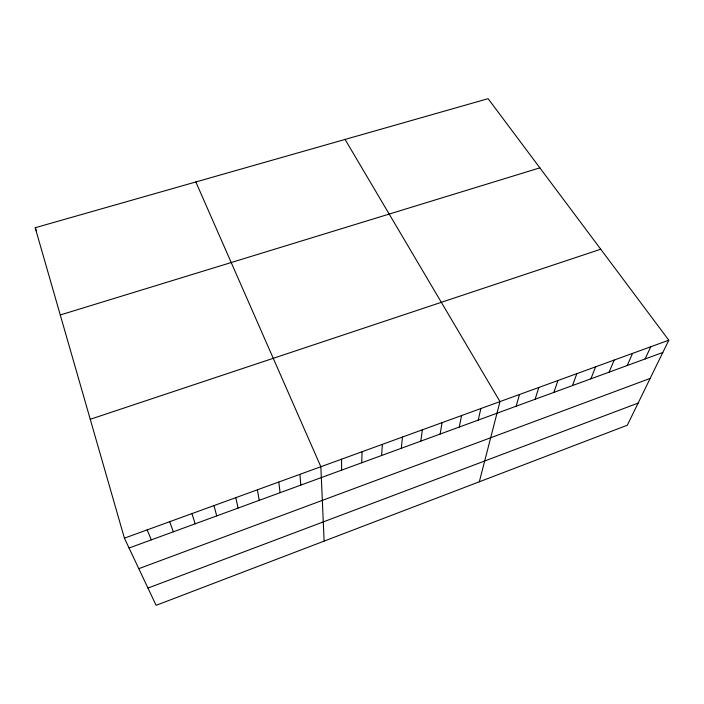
<?xml version="1.0" encoding="UTF-8"?>
<svg xmlns="http://www.w3.org/2000/svg" width="704" height="704" viewBox="0 0 704 704"><rect width="100%" height="100%" fill="white"/><g stroke="black" fill="none" stroke-linecap="round" stroke-linejoin="round"><path stroke-width="1.06" d="M361.715 462.783L362.067 451.748M381.612 455.497L382.369 444.365M401.315 448.281L402.459 437.061M420.825 441.126L422.356 429.818M440.15 434.051L442.059 422.655M459.281 427.046L461.56 415.571M478.227 420.103L480.867 408.54M479.327 481.782L499.99 401.588L345.074 139.436M516.146 406.208L519.499 394.495M535.102 399.265L538.815 387.473M553.881 392.383L557.938 380.521M572.475 385.572L576.866 373.63M590.894 378.822L595.619 366.819M609.127 372.143L614.178 360.07M627.194 365.526L632.562 353.382M645.093 358.97L650.769 346.764M668.8 340.208L627.326 425.216L156.103 605.326L124.414 538.164L35.2 227.735L488.11 98.674L668.8 340.208L124.414 538.164M147.963 588.078L638.123 403.075M138.802 568.665L650.153 378.418M129.061 548.02L662.816 352.475M90.244 419.276L600.732 249.216M60.271 314.97L539.862 167.851M195.844 181.958L320.848 466.734L324.122 541.112M147.171 529.892L151.316 539.862M35.2 227.735L36.397 230.754M169.69 521.708L173.342 531.793M191.963 513.603L195.14 523.811M214.007 505.586L216.709 515.909M235.822 497.658L238.058 508.086M257.409 489.808L259.195 500.342M278.775 482.038L280.113 492.677M299.922 474.346L300.819 485.091M341.563 459.202L341.625 470.149"/></g></svg>
